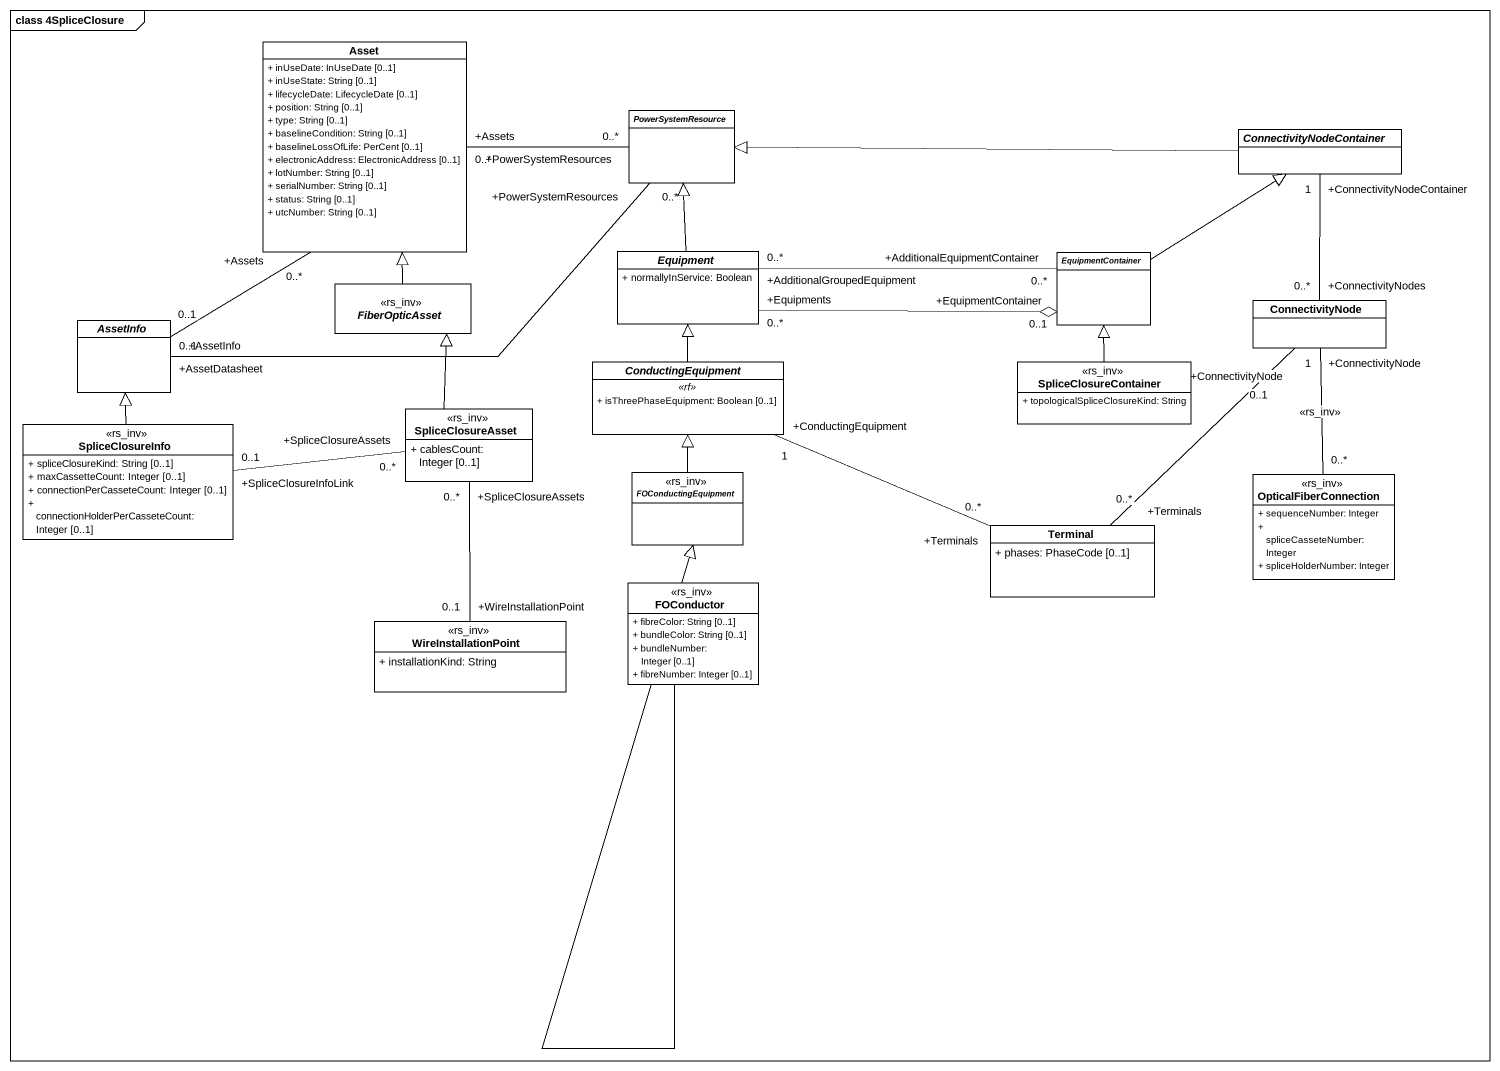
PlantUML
@startuml
mainframe class 4SpliceClosure
hide circle
hide empty members
skinparam classAttributeIconSize 0
class Asset {
  + inUseDate: InUseDate [0..1]
  + inUseState: String [0..1]
  + lifecycleDate: LifecycleDate [0..1]
  + position: String [0..1]
  + type: String [0..1]
  + baselineCondition: String [0..1]
  + baselineLossOfLife: PerCent [0..1]
  + electronicAddress: ElectronicAddress [0..1]
  + lotNumber: String [0..1]
  + serialNumber: String [0..1]
  + status: String [0..1]
  + utcNumber: String [0..1]
}
abstract class PowerSystemResource
abstract class ConnectivityNodeContainer
abstract class FiberOpticAsset <<rs_inv>>
abstract class Equipment {
  + normallyInService: Boolean
}
abstract class EquipmentContainer
abstract class AssetInfo
class ConnectivityNode
abstract class ConductingEquipment {
  .. <<rf>> ..
  + isThreePhaseEquipment: Boolean [0..1]
}
class SpliceClosureContainer <<rs_inv>> {
  + topologicalSpliceClosureKind: String
}
class SpliceClosureInfo <<rs_inv>> {
  + spliceClosureKind: String [0..1]
  + maxCassetteCount: Integer [0..1]
  + connectionPerCasseteCount: Integer [0..1]
  + connectionHolderPerCasseteCount: Integer [0..1]
}
class SpliceClosureAsset <<rs_inv>> {
  + сablesCount: Integer [0..1]
}
abstract class FOConductingEquipment <<rs_inv>>
class OpticalFiberConnection <<rs_inv>> {
  + sequenceNumber: Integer
  + spliceCasseteNumber: Integer
  + spliceHolderNumber: Integer
}
class Terminal {
  + phases: PhaseCode [0..1]
}
class WireInstallationPoint <<rs_inv>> {
  + installationKind: String
}
class FOConductor <<rs_inv>> {
  + fibreColor: String [0..1]
  + bundleColor: String [0..1]
  + bundleNumber: Integer [0..1]
  + fibreNumber: Integer [0..1]
}
Asset "+Assets\n0..*" -right- "+PowerSystemResources\n0..*" PowerSystemResource
Asset "+Assets\n0..*" -- "+AssetInfo\n0..1" AssetInfo
ConnectivityNodeContainer -left-|> PowerSystemResource
FiberOpticAsset -up-|> Asset
Equipment -up-|> PowerSystemResource
EquipmentContainer -up-|> ConnectivityNodeContainer
EquipmentContainer "+EquipmentContainer\n0..1" o-left- "+Equipments\n0..*" Equipment
EquipmentContainer "+AdditionalEquipmentContainer\n0..*" -left- "+AdditionalGroupedEquipment\n0..*" Equipment
AssetInfo "+AssetDatasheet\n0..1" -right- "+PowerSystemResources\n0..*" PowerSystemResource
ConnectivityNode "+ConnectivityNodes\n0..*" -up- "+ConnectivityNodeContainer\n1" ConnectivityNodeContainer
ConnectivityNode "+ConnectivityNode\n1" -- "0..*" OpticalFiberConnection : <<rs_inv>>
ConductingEquipment -up-|> Equipment
SpliceClosureContainer -up-|> EquipmentContainer
SpliceClosureInfo -up-|> AssetInfo
SpliceClosureAsset -up-|> FiberOpticAsset
SpliceClosureAsset "+SpliceClosureAssets\n0..*" -left- "+SpliceClosureInfoLink\n0..1" SpliceClosureInfo
SpliceClosureAsset "+SpliceClosureAssets\n0..*" -- "+WireInstallationPoint\n0..1" WireInstallationPoint
FOConductingEquipment -up-|> ConductingEquipment
Terminal "+Terminals\n0..*" -up- "+ConnectivityNode\n0..1" ConnectivityNode
Terminal "+Terminals\n0..*" -left- "+ConductingEquipment\n1" ConductingEquipment
FOConductor -up-|> FOConductingEquipment
@enduml
